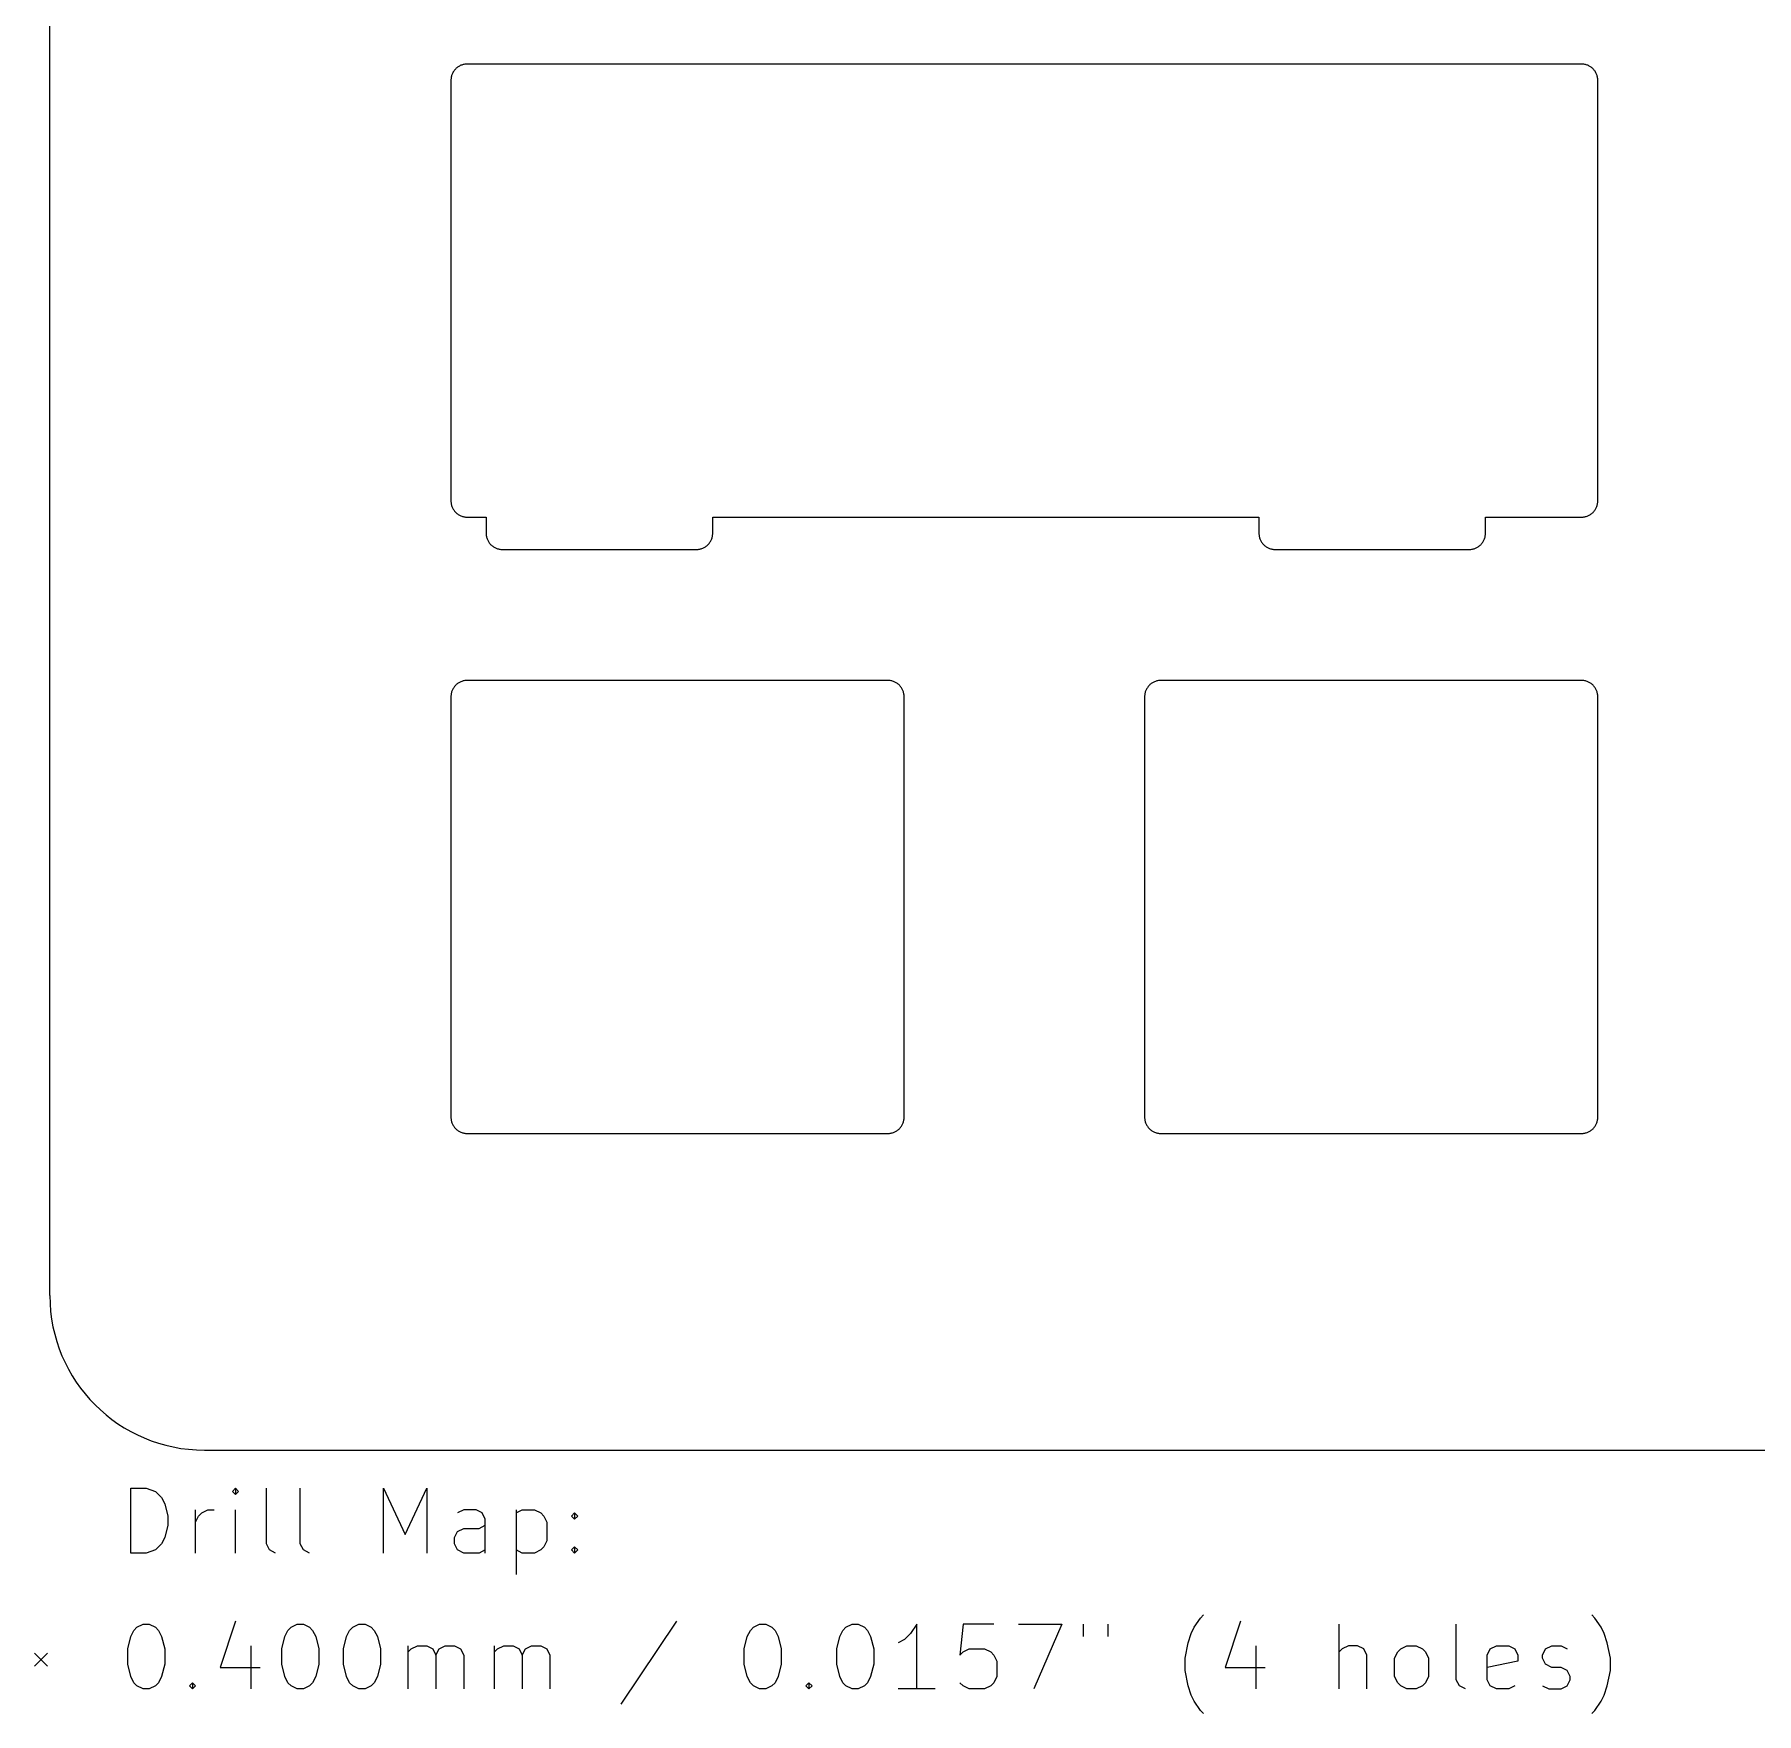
# Model space of a CAD drawing. Extents: x 19 to 282, y -159 to -67.
# Drawn here: x 18.8 to 72, y -158.6 to -106.7 of the extents above; entities that cross this region are included whole.
import ezdxf

# ---------------------------------------------------------------- set-up
doc = ezdxf.new("R2010")
doc.units = 0
doc.layers.add('BLACK', color=7, linetype='CONTINUOUS')

msp = doc.modelspace()

# ---------------------------------------------------------------- linework, layer by layer
at = {"layer": 'BLACK', "linetype": 'CONTINUOUS'}
for p, q in [((19.225, -145.637), (19.225, -71.625)), ((31.6242, -108.001), (31.6212, -108.026)), ((31.6285, -107.977), (31.6242, -108.001)), ((31.6338, -107.953), (31.6285, -107.977)), ((31.6404, -107.93), (31.6338, -107.953)), ((31.648, -107.906), (31.6404, -107.93)), ((31.6568, -107.884), (31.648, -107.906)), ((31.6667, -107.861), (31.6568, -107.884)), ((31.6777, -107.84), (31.6667, -107.861)), ((31.6897, -107.818), (31.6777, -107.84)), ((31.7028, -107.798), (31.6897, -107.818)), ((31.7169, -107.778), (31.7028, -107.798)), ((31.732, -107.758), (31.7169, -107.778)), ((31.7481, -107.739), (31.732, -107.758)), ((31.7652, -107.721), (31.7481, -107.739)), ((31.7832, -107.704), (31.7652, -107.721)), ((31.8019, -107.688), (31.7832, -107.704)), ((31.8213, -107.673), (31.8019, -107.688)), ((31.8414, -107.659), (31.8213, -107.673)), ((31.8621, -107.646), (31.8414, -107.659)), ((31.8833, -107.634), (31.8621, -107.646)), ((31.9051, -107.623), (31.8833, -107.634)), ((31.9274, -107.613), (31.9051, -107.623)), ((31.9502, -107.604), (31.9274, -107.613)), ((31.9733, -107.597), (31.9502, -107.604)), ((31.9969, -107.59), (31.9733, -107.597)), ((32.0208, -107.585), (31.9969, -107.59)), ((32.0449, -107.58), (32.0208, -107.585)), ((32.0693, -107.577), (32.0449, -107.58)), ((32.094, -107.576), (32.0693, -107.577)), ((32.1188, -107.575), (32.094, -107.576)), ((33.2058, -107.575), (32.1188, -107.575)), ((39.2058, -107.575), (33.2058, -107.575)), ((41.6438, -107.575), (39.2058, -107.575)), ((45.1188, -107.575), (41.6438, -107.575)), ((53.55, -107.575), (45.1188, -107.575)), ((54.6438, -107.575), (53.55, -107.575)), ((57.0818, -107.575), (54.6438, -107.575)), ((63.0818, -107.575), (57.0818, -107.575)), ((66.55, -107.575), (63.0818, -107.575)), ((66.5748, -107.576), (66.55, -107.575)), ((66.5994, -107.577), (66.5748, -107.576)), ((66.6238, -107.58), (66.5994, -107.577)), ((66.648, -107.585), (66.6238, -107.58)), ((66.6719, -107.59), (66.648, -107.585)), ((66.6954, -107.597), (66.6719, -107.59)), ((66.7186, -107.604), (66.6954, -107.597)), ((66.7414, -107.613), (66.7186, -107.604)), ((66.7637, -107.623), (66.7414, -107.613)), ((66.7855, -107.634), (66.7637, -107.623)), ((66.8067, -107.646), (66.7855, -107.634)), ((66.8274, -107.659), (66.8067, -107.646)), ((66.8475, -107.673), (66.8274, -107.659)), ((66.8669, -107.688), (66.8475, -107.673)), ((66.8856, -107.704), (66.8669, -107.688)), ((66.9036, -107.721), (66.8856, -107.704)), ((66.9207, -107.739), (66.9036, -107.721)), ((66.9368, -107.758), (66.9207, -107.739)), ((66.9519, -107.778), (66.9368, -107.758)), ((66.966, -107.798), (66.9519, -107.778)), ((66.9791, -107.818), (66.966, -107.798)), ((66.9911, -107.84), (66.9791, -107.818)), ((67.0021, -107.861), (66.9911, -107.84)), ((67.012, -107.884), (67.0021, -107.861)), ((67.0207, -107.906), (67.012, -107.884)), ((67.0284, -107.93), (67.0207, -107.906)), ((67.0349, -107.953), (67.0284, -107.93)), ((67.0403, -107.977), (67.0349, -107.953)), ((67.0445, -108.001), (67.0403, -107.977)), ((67.0476, -108.026), (67.0445, -108.001)), ((31.6194, -108.05), (31.6188, -108.075)), ((31.6188, -108.075), (31.6188, -121.075)), ((31.6212, -108.026), (31.6194, -108.05)), ((67.0494, -108.05), (67.0476, -108.026)), ((67.05, -108.075), (67.0494, -108.05)), ((67.05, -121.075), (67.05, -108.075)), ((31.6188, -121.075), (31.6194, -121.1)), ((31.6194, -121.1), (31.6212, -121.124)), ((31.6212, -121.124), (31.6242, -121.149)), ((31.6242, -121.149), (31.6285, -121.173)), ((31.6285, -121.173), (31.6338, -121.197)), ((31.6338, -121.197), (31.6404, -121.22)), ((31.6404, -121.22), (31.648, -121.244)), ((31.648, -121.244), (31.6568, -121.266)), ((31.6568, -121.266), (31.6667, -121.289)), ((31.6667, -121.289), (31.6777, -121.31)), ((31.6777, -121.31), (31.6897, -121.332)), ((66.9791, -121.332), (66.9911, -121.31)), ((66.9911, -121.31), (67.0021, -121.289)), ((67.0021, -121.289), (67.012, -121.266)), ((67.012, -121.266), (67.0207, -121.244)), ((67.0207, -121.244), (67.0284, -121.22)), ((67.0284, -121.22), (67.0349, -121.197)), ((67.0349, -121.197), (67.0403, -121.173)), ((67.0403, -121.173), (67.0445, -121.149)), ((67.0445, -121.149), (67.0476, -121.124)), ((67.0476, -121.124), (67.0494, -121.1)), ((67.0494, -121.1), (67.05, -121.075)), ((31.6897, -121.332), (31.7028, -121.352)), ((31.7028, -121.352), (31.7169, -121.372)), ((31.7169, -121.372), (31.732, -121.392)), ((31.732, -121.392), (31.7481, -121.411)), ((31.7481, -121.411), (31.7652, -121.429)), ((31.7652, -121.429), (31.7832, -121.446)), ((31.7832, -121.446), (31.8019, -121.462)), ((31.8019, -121.462), (31.8213, -121.477)), ((31.8213, -121.477), (31.8414, -121.491)), ((31.8414, -121.491), (31.8621, -121.504)), ((31.8621, -121.504), (31.8833, -121.516)), ((31.8833, -121.516), (31.9051, -121.527)), ((31.9051, -121.527), (31.9274, -121.537)), ((31.9274, -121.537), (31.9502, -121.546)), ((31.9502, -121.546), (31.9733, -121.553)), ((31.9733, -121.553), (31.9969, -121.56)), ((31.9969, -121.56), (32.0208, -121.565)), ((32.0208, -121.565), (32.0449, -121.57)), ((32.0449, -121.57), (32.0693, -121.573)), ((32.0693, -121.573), (32.094, -121.574)), ((32.094, -121.574), (32.1188, -121.575)), ((32.1188, -121.575), (32.7058, -121.575)), ((32.7058, -121.575), (32.7058, -122.075)), ((39.7058, -122.075), (39.7058, -121.575)), ((39.7058, -121.575), (41.6438, -121.575)), ((41.6438, -121.575), (45.1188, -121.575)), ((45.1188, -121.575), (53.55, -121.575)), ((53.55, -121.575), (54.6438, -121.575)), ((54.6438, -121.575), (56.5818, -121.575)), ((56.5818, -121.575), (56.5818, -122.075)), ((63.5818, -121.575), (66.55, -121.575)), ((63.5818, -122.075), (63.5818, -121.575)), ((66.55, -121.575), (66.5748, -121.574)), ((66.5748, -121.574), (66.5994, -121.573)), ((66.5994, -121.573), (66.6238, -121.57)), ((66.6238, -121.57), (66.648, -121.565)), ((66.648, -121.565), (66.6719, -121.56)), ((66.6719, -121.56), (66.6954, -121.553)), ((66.6954, -121.553), (66.7186, -121.546)), ((66.7186, -121.546), (66.7414, -121.537)), ((66.7414, -121.537), (66.7637, -121.527)), ((66.7637, -121.527), (66.7855, -121.516)), ((66.7855, -121.516), (66.8067, -121.504)), ((66.8067, -121.504), (66.8274, -121.491)), ((66.8274, -121.491), (66.8475, -121.477)), ((66.8475, -121.477), (66.8669, -121.462)), ((66.8669, -121.462), (66.8856, -121.446)), ((66.8856, -121.446), (66.9036, -121.429)), ((66.9036, -121.429), (66.9207, -121.411)), ((66.9207, -121.411), (66.9368, -121.392)), ((66.9368, -121.392), (66.9519, -121.372)), ((66.9519, -121.372), (66.966, -121.352)), ((66.966, -121.352), (66.9791, -121.332)), ((32.7058, -122.075), (32.7064, -122.1)), ((32.7064, -122.1), (32.7082, -122.124)), ((32.7082, -122.124), (32.7112, -122.149)), ((32.7112, -122.149), (32.7155, -122.173)), ((32.7155, -122.173), (32.7208, -122.197)), ((32.7208, -122.197), (32.7274, -122.22)), ((32.7274, -122.22), (32.735, -122.244)), ((32.735, -122.244), (32.7438, -122.266)), ((32.7438, -122.266), (32.7537, -122.289)), ((32.7537, -122.289), (32.7647, -122.31)), ((32.7647, -122.31), (32.7767, -122.332)), ((32.7767, -122.332), (32.7898, -122.352)), ((32.7898, -122.352), (32.8039, -122.372)), ((32.8039, -122.372), (32.819, -122.392)), ((39.5925, -122.392), (39.6077, -122.372)), ((39.6077, -122.372), (39.6218, -122.352)), ((39.6218, -122.352), (39.6348, -122.332)), ((39.6348, -122.332), (39.6469, -122.31)), ((39.6469, -122.31), (39.6578, -122.289)), ((39.6578, -122.289), (39.6677, -122.266)), ((39.6677, -122.266), (39.6765, -122.244)), ((39.6765, -122.244), (39.6842, -122.22)), ((39.6842, -122.22), (39.6907, -122.197)), ((39.6907, -122.197), (39.6961, -122.173)), ((39.6961, -122.173), (39.7003, -122.149)), ((39.7003, -122.149), (39.7033, -122.124)), ((39.7033, -122.124), (39.7052, -122.1)), ((39.7052, -122.1), (39.7058, -122.075)), ((56.5818, -122.075), (56.5824, -122.1)), ((56.5824, -122.1), (56.5842, -122.124)), ((56.5842, -122.124), (56.5872, -122.149)), ((56.5872, -122.149), (56.5915, -122.173)), ((56.5915, -122.173), (56.5968, -122.197)), ((56.5968, -122.197), (56.6034, -122.22)), ((56.6034, -122.22), (56.611, -122.244)), ((56.611, -122.244), (56.6198, -122.266)), ((56.6198, -122.266), (56.6297, -122.289)), ((56.6297, -122.289), (56.6407, -122.31)), ((56.6407, -122.31), (56.6527, -122.332)), ((56.6527, -122.332), (56.6658, -122.352)), ((56.6658, -122.352), (56.6799, -122.372)), ((56.6799, -122.372), (56.695, -122.392)), ((63.4685, -122.392), (63.4837, -122.372)), ((63.4837, -122.372), (63.4978, -122.352)), ((63.4978, -122.352), (63.5108, -122.332)), ((63.5108, -122.332), (63.5229, -122.31)), ((63.5229, -122.31), (63.5338, -122.289)), ((63.5338, -122.289), (63.5437, -122.266)), ((63.5437, -122.266), (63.5525, -122.244)), ((63.5525, -122.244), (63.5602, -122.22)), ((63.5602, -122.22), (63.5667, -122.197)), ((63.5667, -122.197), (63.5721, -122.173)), ((63.5721, -122.173), (63.5763, -122.149)), ((63.5763, -122.149), (63.5793, -122.124)), ((63.5793, -122.124), (63.5812, -122.1)), ((63.5812, -122.1), (63.5818, -122.075)), ((32.819, -122.392), (32.8351, -122.411)), ((32.8351, -122.411), (32.8522, -122.429)), ((32.8522, -122.429), (32.8702, -122.446)), ((32.8702, -122.446), (32.8889, -122.462)), ((32.8889, -122.462), (32.9083, -122.477)), ((32.9083, -122.477), (32.9284, -122.491)), ((32.9284, -122.491), (32.9491, -122.504)), ((32.9491, -122.504), (32.9703, -122.516)), ((32.9703, -122.516), (32.9921, -122.527)), ((32.9921, -122.527), (33.0144, -122.537)), ((33.0144, -122.537), (33.0372, -122.546)), ((33.0372, -122.546), (33.0603, -122.553)), ((33.0603, -122.553), (33.0839, -122.56)), ((33.0839, -122.56), (33.1078, -122.565)), ((33.1078, -122.565), (33.1319, -122.57)), ((33.1319, -122.57), (33.1563, -122.573)), ((33.1563, -122.573), (33.181, -122.574)), ((33.181, -122.574), (33.2058, -122.575)), ((33.2058, -122.575), (39.2058, -122.575)), ((39.2058, -122.575), (39.2306, -122.574)), ((39.2306, -122.574), (39.2552, -122.573)), ((39.2552, -122.573), (39.2796, -122.57)), ((39.2796, -122.57), (39.3038, -122.565)), ((39.3038, -122.565), (39.3276, -122.56)), ((39.3276, -122.56), (39.3512, -122.553)), ((39.3512, -122.553), (39.3744, -122.546)), ((39.3744, -122.546), (39.3971, -122.537)), ((39.3971, -122.537), (39.4194, -122.527)), ((39.4194, -122.527), (39.4412, -122.516)), ((39.4412, -122.516), (39.4625, -122.504)), ((39.4625, -122.504), (39.4832, -122.491)), ((39.4832, -122.491), (39.5032, -122.477)), ((39.5032, -122.477), (39.5226, -122.462)), ((39.5226, -122.462), (39.5414, -122.446)), ((39.5414, -122.446), (39.5593, -122.429)), ((39.5593, -122.429), (39.5764, -122.411)), ((39.5764, -122.411), (39.5925, -122.392)), ((56.695, -122.392), (56.7111, -122.411)), ((56.7111, -122.411), (56.7282, -122.429)), ((56.7282, -122.429), (56.7462, -122.446)), ((56.7462, -122.446), (56.7649, -122.462)), ((56.7649, -122.462), (56.7843, -122.477)), ((56.7843, -122.477), (56.8044, -122.491)), ((56.8044, -122.491), (56.8251, -122.504)), ((56.8251, -122.504), (56.8463, -122.516)), ((56.8463, -122.516), (56.8681, -122.527)), ((56.8681, -122.527), (56.8904, -122.537)), ((56.8904, -122.537), (56.9132, -122.546)), ((56.9132, -122.546), (56.9363, -122.553)), ((56.9363, -122.553), (56.9599, -122.56)), ((56.9599, -122.56), (56.9838, -122.565)), ((56.9838, -122.565), (57.0079, -122.57)), ((57.0079, -122.57), (57.0323, -122.573)), ((57.0323, -122.573), (57.057, -122.574)), ((57.057, -122.574), (57.0818, -122.575)), ((57.0818, -122.575), (63.0818, -122.575)), ((63.0818, -122.575), (63.1066, -122.574)), ((63.1066, -122.574), (63.1312, -122.573)), ((63.1312, -122.573), (63.1556, -122.57)), ((63.1556, -122.57), (63.1798, -122.565)), ((63.1798, -122.565), (63.2036, -122.56)), ((63.2036, -122.56), (63.2272, -122.553)), ((63.2272, -122.553), (63.2504, -122.546)), ((63.2504, -122.546), (63.2731, -122.537)), ((63.2731, -122.537), (63.2954, -122.527)), ((63.2954, -122.527), (63.3172, -122.516)), ((63.3172, -122.516), (63.3385, -122.504)), ((63.3385, -122.504), (63.3592, -122.491)), ((63.3592, -122.491), (63.3792, -122.477)), ((63.3792, -122.477), (63.3986, -122.462)), ((63.3986, -122.462), (63.4174, -122.446)), ((63.4174, -122.446), (63.4353, -122.429)), ((63.4353, -122.429), (63.4524, -122.411)), ((63.4524, -122.411), (63.4685, -122.392)), ((32.0449, -126.63), (32.0208, -126.635)), ((32.0693, -126.627), (32.0449, -126.63)), ((32.094, -126.626), (32.0693, -126.627)), ((32.1188, -126.625), (32.094, -126.626)), ((45.1188, -126.625), (32.1188, -126.625)), ((45.1436, -126.626), (45.1188, -126.625)), ((45.1682, -126.627), (45.1436, -126.626)), ((45.1926, -126.63), (45.1682, -126.627)), ((45.2168, -126.635), (45.1926, -126.63)), ((53.4762, -126.63), (53.452, -126.635)), ((53.5006, -126.627), (53.4762, -126.63)), ((53.5252, -126.626), (53.5006, -126.627)), ((53.55, -126.625), (53.5252, -126.626)), ((66.55, -126.625), (53.55, -126.625)), ((66.5748, -126.626), (66.55, -126.625)), ((66.5994, -126.627), (66.5748, -126.626)), ((66.6238, -126.63), (66.5994, -126.627)), ((66.648, -126.635), (66.6238, -126.63)), ((31.6194, -127.1), (31.6188, -127.125)), ((31.6188, -127.125), (31.6188, -140.125)), ((31.6212, -127.076), (31.6194, -127.1)), ((31.6242, -127.051), (31.6212, -127.076)), ((31.6285, -127.027), (31.6242, -127.051)), ((31.6338, -127.003), (31.6285, -127.027)), ((31.6404, -126.98), (31.6338, -127.003)), ((31.648, -126.956), (31.6404, -126.98)), ((31.6568, -126.934), (31.648, -126.956)), ((31.6667, -126.911), (31.6568, -126.934)), ((31.6777, -126.89), (31.6667, -126.911)), ((31.6897, -126.868), (31.6777, -126.89)), ((31.7028, -126.848), (31.6897, -126.868)), ((31.7169, -126.828), (31.7028, -126.848)), ((31.732, -126.808), (31.7169, -126.828)), ((31.7481, -126.789), (31.732, -126.808)), ((31.7652, -126.771), (31.7481, -126.789)), ((31.7832, -126.754), (31.7652, -126.771)), ((31.8019, -126.738), (31.7832, -126.754)), ((31.8213, -126.723), (31.8019, -126.738)), ((31.8414, -126.709), (31.8213, -126.723)), ((31.8621, -126.696), (31.8414, -126.709)), ((31.8833, -126.684), (31.8621, -126.696)), ((31.9051, -126.673), (31.8833, -126.684)), ((31.9274, -126.663), (31.9051, -126.673)), ((31.9502, -126.654), (31.9274, -126.663)), ((31.9733, -126.647), (31.9502, -126.654)), ((31.9969, -126.64), (31.9733, -126.647)), ((32.0208, -126.635), (31.9969, -126.64)), ((45.2406, -126.64), (45.2168, -126.635)), ((45.2642, -126.647), (45.2406, -126.64)), ((45.2874, -126.654), (45.2642, -126.647)), ((45.3101, -126.663), (45.2874, -126.654)), ((45.3324, -126.673), (45.3101, -126.663)), ((45.3542, -126.684), (45.3324, -126.673)), ((45.3755, -126.696), (45.3542, -126.684)), ((45.3962, -126.709), (45.3755, -126.696)), ((45.4162, -126.723), (45.3962, -126.709)), ((45.4356, -126.738), (45.4162, -126.723)), ((45.4544, -126.754), (45.4356, -126.738)), ((45.4723, -126.771), (45.4544, -126.754)), ((45.4894, -126.789), (45.4723, -126.771)), ((45.5055, -126.808), (45.4894, -126.789)), ((45.5207, -126.828), (45.5055, -126.808)), ((45.5348, -126.848), (45.5207, -126.828)), ((45.5478, -126.868), (45.5348, -126.848)), ((45.5599, -126.89), (45.5478, -126.868)), ((45.5708, -126.911), (45.5599, -126.89)), ((45.5807, -126.934), (45.5708, -126.911)), ((45.5895, -126.956), (45.5807, -126.934)), ((45.5972, -126.98), (45.5895, -126.956)), ((45.6037, -127.003), (45.5972, -126.98)), ((45.6091, -127.027), (45.6037, -127.003)), ((45.6133, -127.051), (45.6091, -127.027)), ((45.6163, -127.076), (45.6133, -127.051)), ((45.6182, -127.1), (45.6163, -127.076)), ((45.6188, -127.125), (45.6182, -127.1)), ((45.6188, -140.125), (45.6188, -127.125)), ((53.0506, -127.1), (53.05, -127.125)), ((53.05, -127.125), (53.05, -140.125)), ((53.0525, -127.076), (53.0506, -127.1)), ((53.0555, -127.051), (53.0525, -127.076)), ((53.0597, -127.027), (53.0555, -127.051)), ((53.0651, -127.003), (53.0597, -127.027)), ((53.0716, -126.98), (53.0651, -127.003)), ((53.0793, -126.956), (53.0716, -126.98)), ((53.0881, -126.934), (53.0793, -126.956)), ((53.098, -126.911), (53.0881, -126.934)), ((53.1089, -126.89), (53.098, -126.911)), ((53.1209, -126.868), (53.1089, -126.89)), ((53.134, -126.848), (53.1209, -126.868)), ((53.1481, -126.828), (53.134, -126.848)), ((53.1632, -126.808), (53.1481, -126.828)), ((53.1794, -126.789), (53.1632, -126.808)), ((53.1965, -126.771), (53.1794, -126.789)), ((53.2144, -126.754), (53.1965, -126.771)), ((53.2331, -126.738), (53.2144, -126.754)), ((53.2525, -126.723), (53.2331, -126.738)), ((53.2726, -126.709), (53.2525, -126.723)), ((53.2933, -126.696), (53.2726, -126.709)), ((53.3146, -126.684), (53.2933, -126.696)), ((53.3364, -126.673), (53.3146, -126.684)), ((53.3587, -126.663), (53.3364, -126.673)), ((53.3814, -126.654), (53.3587, -126.663)), ((53.4046, -126.647), (53.3814, -126.654)), ((53.4281, -126.64), (53.4046, -126.647)), ((53.452, -126.635), (53.4281, -126.64)), ((66.6719, -126.64), (66.648, -126.635)), ((66.6954, -126.647), (66.6719, -126.64)), ((66.7186, -126.654), (66.6954, -126.647)), ((66.7414, -126.663), (66.7186, -126.654)), ((66.7637, -126.673), (66.7414, -126.663)), ((66.7855, -126.684), (66.7637, -126.673)), ((66.8067, -126.696), (66.7855, -126.684)), ((66.8274, -126.709), (66.8067, -126.696)), ((66.8475, -126.723), (66.8274, -126.709)), ((66.8669, -126.738), (66.8475, -126.723)), ((66.8856, -126.754), (66.8669, -126.738)), ((66.9036, -126.771), (66.8856, -126.754)), ((66.9207, -126.789), (66.9036, -126.771)), ((66.9368, -126.808), (66.9207, -126.789)), ((66.9519, -126.828), (66.9368, -126.808)), ((66.966, -126.848), (66.9519, -126.828)), ((66.9791, -126.868), (66.966, -126.848)), ((66.9911, -126.89), (66.9791, -126.868)), ((67.0021, -126.911), (66.9911, -126.89)), ((67.012, -126.934), (67.0021, -126.911)), ((67.0207, -126.956), (67.012, -126.934)), ((67.0284, -126.98), (67.0207, -126.956)), ((67.0349, -127.003), (67.0284, -126.98)), ((67.0403, -127.027), (67.0349, -127.003)), ((67.0445, -127.051), (67.0403, -127.027)), ((67.0476, -127.076), (67.0445, -127.051)), ((67.0494, -127.1), (67.0476, -127.076)), ((67.05, -127.125), (67.0494, -127.1)), ((67.05, -140.125), (67.05, -127.125)), ((31.6188, -140.125), (31.6194, -140.15)), ((31.6194, -140.15), (31.6212, -140.174)), ((31.6212, -140.174), (31.6242, -140.199)), ((31.6242, -140.199), (31.6285, -140.223)), ((31.6285, -140.223), (31.6338, -140.247)), ((31.6338, -140.247), (31.6404, -140.27)), ((31.6404, -140.27), (31.648, -140.294)), ((31.648, -140.294), (31.6568, -140.316)), ((31.6568, -140.316), (31.6667, -140.339)), ((31.6667, -140.339), (31.6777, -140.36)), ((31.6777, -140.36), (31.6897, -140.382)), ((31.6897, -140.382), (31.7028, -140.402)), ((31.7028, -140.402), (31.7169, -140.422)), ((31.7169, -140.422), (31.732, -140.442)), ((31.732, -140.442), (31.7481, -140.461)), ((31.7481, -140.461), (31.7652, -140.479)), ((45.4723, -140.479), (45.4894, -140.461)), ((45.4894, -140.461), (45.5055, -140.442)), ((45.5055, -140.442), (45.5207, -140.422)), ((45.5207, -140.422), (45.5348, -140.402)), ((45.5348, -140.402), (45.5478, -140.382)), ((45.5478, -140.382), (45.5599, -140.36)), ((45.5599, -140.36), (45.5708, -140.339)), ((45.5708, -140.339), (45.5807, -140.316)), ((45.5807, -140.316), (45.5895, -140.294)), ((45.5895, -140.294), (45.5972, -140.27)), ((45.5972, -140.27), (45.6037, -140.247)), ((45.6037, -140.247), (45.6091, -140.223)), ((45.6091, -140.223), (45.6133, -140.199)), ((45.6133, -140.199), (45.6163, -140.174)), ((45.6163, -140.174), (45.6182, -140.15)), ((45.6182, -140.15), (45.6188, -140.125)), ((53.05, -140.125), (53.0506, -140.15)), ((53.0506, -140.15), (53.0525, -140.174)), ((53.0525, -140.174), (53.0555, -140.199)), ((53.0555, -140.199), (53.0597, -140.223)), ((53.0597, -140.223), (53.0651, -140.247)), ((53.0651, -140.247), (53.0716, -140.27)), ((53.0716, -140.27), (53.0793, -140.294)), ((53.0793, -140.294), (53.0881, -140.316)), ((53.0881, -140.316), (53.098, -140.339)), ((53.098, -140.339), (53.1089, -140.36)), ((53.1089, -140.36), (53.1209, -140.382)), ((53.1209, -140.382), (53.134, -140.402)), ((53.134, -140.402), (53.1481, -140.422)), ((53.1481, -140.422), (53.1632, -140.442)), ((53.1632, -140.442), (53.1794, -140.461)), ((53.1794, -140.461), (53.1965, -140.479)), ((66.9036, -140.479), (66.9207, -140.461)), ((66.9207, -140.461), (66.9368, -140.442)), ((66.9368, -140.442), (66.9519, -140.422)), ((66.9519, -140.422), (66.966, -140.402)), ((66.966, -140.402), (66.9791, -140.382)), ((66.9791, -140.382), (66.9911, -140.36)), ((66.9911, -140.36), (67.0021, -140.339)), ((67.0021, -140.339), (67.012, -140.316)), ((67.012, -140.316), (67.0207, -140.294)), ((67.0207, -140.294), (67.0284, -140.27)), ((67.0284, -140.27), (67.0349, -140.247)), ((67.0349, -140.247), (67.0403, -140.223)), ((67.0403, -140.223), (67.0445, -140.199)), ((67.0445, -140.199), (67.0476, -140.174)), ((67.0476, -140.174), (67.0494, -140.15)), ((67.0494, -140.15), (67.05, -140.125)), ((31.7652, -140.479), (31.7832, -140.496)), ((31.7832, -140.496), (31.8019, -140.512)), ((31.8019, -140.512), (31.8213, -140.527)), ((31.8213, -140.527), (31.8414, -140.541)), ((31.8414, -140.541), (31.8621, -140.554)), ((31.8621, -140.554), (31.8833, -140.566)), ((31.8833, -140.566), (31.9051, -140.577)), ((31.9051, -140.577), (31.9274, -140.587)), ((31.9274, -140.587), (31.9502, -140.596)), ((31.9502, -140.596), (31.9733, -140.603)), ((31.9733, -140.603), (31.9969, -140.61)), ((31.9969, -140.61), (32.0208, -140.615)), ((32.0208, -140.615), (32.0449, -140.62)), ((32.0449, -140.62), (32.0693, -140.623)), ((32.0693, -140.623), (32.094, -140.624)), ((32.094, -140.624), (32.1188, -140.625)), ((32.1188, -140.625), (45.1188, -140.625)), ((45.1188, -140.625), (45.1436, -140.624)), ((45.1436, -140.624), (45.1682, -140.623)), ((45.1682, -140.623), (45.1926, -140.62)), ((45.1926, -140.62), (45.2168, -140.615)), ((45.2168, -140.615), (45.2406, -140.61)), ((45.2406, -140.61), (45.2642, -140.603)), ((45.2642, -140.603), (45.2874, -140.596)), ((45.2874, -140.596), (45.3101, -140.587)), ((45.3101, -140.587), (45.3324, -140.577)), ((45.3324, -140.577), (45.3542, -140.566)), ((45.3542, -140.566), (45.3755, -140.554)), ((45.3755, -140.554), (45.3962, -140.541)), ((45.3962, -140.541), (45.4162, -140.527)), ((45.4162, -140.527), (45.4356, -140.512)), ((45.4356, -140.512), (45.4544, -140.496)), ((45.4544, -140.496), (45.4723, -140.479)), ((53.1965, -140.479), (53.2144, -140.496)), ((53.2144, -140.496), (53.2331, -140.512)), ((53.2331, -140.512), (53.2525, -140.527)), ((53.2525, -140.527), (53.2726, -140.541)), ((53.2726, -140.541), (53.2933, -140.554)), ((53.2933, -140.554), (53.3146, -140.566)), ((53.3146, -140.566), (53.3364, -140.577)), ((53.3364, -140.577), (53.3587, -140.587)), ((53.3587, -140.587), (53.3814, -140.596)), ((53.3814, -140.596), (53.4046, -140.603)), ((53.4046, -140.603), (53.4281, -140.61)), ((53.4281, -140.61), (53.452, -140.615)), ((53.452, -140.615), (53.4762, -140.62)), ((53.4762, -140.62), (53.5006, -140.623)), ((53.5006, -140.623), (53.5252, -140.624)), ((53.5252, -140.624), (53.55, -140.625)), ((53.55, -140.625), (66.55, -140.625)), ((66.55, -140.625), (66.5748, -140.624)), ((66.5748, -140.624), (66.5994, -140.623)), ((66.5994, -140.623), (66.6238, -140.62)), ((66.6238, -140.62), (66.648, -140.615)), ((66.648, -140.615), (66.6719, -140.61)), ((66.6719, -140.61), (66.6954, -140.603)), ((66.6954, -140.603), (66.7186, -140.596)), ((66.7186, -140.596), (66.7414, -140.587)), ((66.7414, -140.587), (66.7637, -140.577)), ((66.7637, -140.577), (66.7855, -140.566)), ((66.7855, -140.566), (66.8067, -140.554)), ((66.8067, -140.554), (66.8274, -140.541)), ((66.8274, -140.541), (66.8475, -140.527)), ((66.8475, -140.527), (66.8669, -140.512)), ((66.8669, -140.512), (66.8856, -140.496)), ((66.8856, -140.496), (66.9036, -140.479)), ((24, -150.412), (277.075, -150.412)), ((21.7262, -153.592), (21.7262, -151.592)), ((21.7262, -151.592), (22.2024, -151.592)), ((22.2024, -151.592), (22.4881, -151.688)), ((24.9643, -151.592), (24.8691, -151.688)), ((25.0595, -151.688), (24.9643, -151.592)), ((24.9643, -151.592), (24.9643, -151.783)), ((25.9167, -153.307), (25.9167, -151.592)), ((26.9643, -153.307), (26.9643, -151.592)), ((29.5357, -153.592), (29.5357, -151.592)), ((29.5357, -151.592), (30.2024, -153.021)), ((30.2024, -153.021), (30.8691, -151.592)), ((30.8691, -151.592), (30.8691, -153.592)), ((22.4881, -151.688), (22.6786, -151.878)), ((22.6786, -151.878), (22.7738, -152.068)), ((22.7738, -152.068), (22.8691, -152.449)), ((24.8691, -151.688), (24.9643, -151.783)), ((24.9643, -151.783), (25.0595, -151.688)), ((22.8691, -152.449), (22.8691, -152.735)), ((23.7262, -153.592), (23.7262, -152.259)), ((23.7262, -152.64), (23.8214, -152.449)), ((23.8214, -152.449), (23.9167, -152.354)), ((23.9167, -152.354), (24.1071, -152.259)), ((24.1071, -152.259), (24.2976, -152.259)), ((24.9643, -153.592), (24.9643, -152.259)), ((32.0119, -152.259), (31.8214, -152.354)), ((32.3929, -152.259), (32.0119, -152.259)), ((32.5833, -152.354), (32.3929, -152.259)), ((32.6786, -152.545), (32.5833, -152.354)), ((32.6786, -153.592), (32.6786, -152.545)), ((33.631, -152.259), (33.631, -154.259)), ((33.631, -152.354), (33.8214, -152.259)), ((33.8214, -152.259), (34.2024, -152.259)), ((34.2024, -152.259), (34.3929, -152.354)), ((34.3929, -152.354), (34.4881, -152.449)), ((34.4881, -152.449), (34.5833, -152.64)), ((34.5833, -152.64), (34.5833, -153.211)), ((35.3452, -152.449), (35.4405, -152.354)), ((35.4405, -152.545), (35.3452, -152.449)), ((35.4405, -152.354), (35.5357, -152.449)), ((35.4405, -152.354), (35.4405, -152.545)), ((35.5357, -152.449), (35.4405, -152.545)), ((22.7738, -153.116), (22.6786, -153.307)), ((22.8691, -152.735), (22.7738, -153.116)), ((31.7262, -153.116), (31.8214, -152.926)), ((31.7262, -153.307), (31.7262, -153.116)), ((31.8214, -152.926), (32.0119, -152.83)), ((32.0119, -152.83), (32.4881, -152.83)), ((32.4881, -152.83), (32.6786, -152.735)), ((34.5833, -153.211), (34.4881, -153.402)), ((22.2024, -153.592), (21.7262, -153.592)), ((22.4881, -153.497), (22.2024, -153.592)), ((22.6786, -153.307), (22.4881, -153.497)), ((26.0119, -153.497), (25.9167, -153.307)), ((26.2024, -153.592), (26.0119, -153.497)), ((27.0595, -153.497), (26.9643, -153.307)), ((27.25, -153.592), (27.0595, -153.497)), ((31.8214, -153.497), (31.7262, -153.307)), ((32.0119, -153.592), (31.8214, -153.497)), ((32.4881, -153.592), (32.0119, -153.592)), ((32.6786, -153.497), (32.4881, -153.592)), ((33.8214, -153.592), (33.631, -153.497)), ((34.2024, -153.592), (33.8214, -153.592)), ((34.3929, -153.497), (34.2024, -153.592)), ((34.4881, -153.402), (34.3929, -153.497)), ((35.3452, -153.497), (35.4405, -153.402)), ((35.4405, -153.592), (35.3452, -153.497)), ((35.4405, -153.402), (35.5357, -153.497)), ((35.4405, -153.402), (35.4405, -153.592)), ((35.5357, -153.497), (35.4405, -153.592)), ((21.8214, -155.983), (21.9167, -155.887)), ((21.9167, -155.887), (22.1071, -155.792)), ((22.1071, -155.792), (22.2976, -155.792)), ((22.2976, -155.792), (22.4881, -155.887)), ((22.4881, -155.887), (22.5833, -155.983)), ((24.9643, -155.697), (24.4881, -157.126)), ((26.5833, -155.983), (26.6786, -155.887)), ((26.6786, -155.887), (26.8691, -155.792)), ((26.8691, -155.792), (27.0595, -155.792)), ((27.0595, -155.792), (27.25, -155.887)), ((27.25, -155.887), (27.3452, -155.983)), ((28.4881, -155.983), (28.5833, -155.887)), ((28.5833, -155.887), (28.7738, -155.792)), ((28.7738, -155.792), (28.9643, -155.792)), ((28.9643, -155.792), (29.1548, -155.887)), ((29.1548, -155.887), (29.25, -155.983)), ((38.5833, -155.697), (36.8691, -158.268)), ((40.8691, -155.983), (40.9643, -155.887)), ((40.9643, -155.887), (41.1548, -155.792)), ((41.1548, -155.792), (41.3452, -155.792)), ((41.3452, -155.792), (41.5357, -155.887)), ((41.5357, -155.887), (41.631, -155.983)), ((43.7262, -155.983), (43.8214, -155.887)), ((43.8214, -155.887), (44.0119, -155.792)), ((44.0119, -155.792), (44.2024, -155.792)), ((44.2024, -155.792), (44.3929, -155.887)), ((44.3929, -155.887), (44.4881, -155.983)), ((46.0119, -155.792), (45.8214, -156.078)), ((46.0119, -157.792), (46.0119, -155.792)), ((47.4405, -155.792), (47.3452, -156.745)), ((48.3929, -155.792), (47.4405, -155.792)), ((49.1548, -155.792), (50.4881, -155.792)), ((50.4881, -155.792), (49.631, -157.792)), ((51.1548, -155.792), (51.1548, -156.173)), ((51.9167, -155.792), (51.9167, -156.173)), ((54.4881, -156.078), (54.5833, -155.887)), ((54.5833, -155.887), (54.7738, -155.602)), ((54.7738, -155.602), (54.8691, -155.507)), ((56.0119, -155.697), (55.5357, -157.126)), ((59.0595, -157.792), (59.0595, -155.792)), ((62.6786, -157.507), (62.6786, -155.792)), ((66.9643, -155.602), (66.8691, -155.507)), ((67.1548, -155.887), (66.9643, -155.602)), ((67.25, -156.078), (67.1548, -155.887)), ((21.631, -156.554), (21.7262, -156.173)), ((21.7262, -156.173), (21.8214, -155.983)), ((22.5833, -155.983), (22.6786, -156.173)), ((22.6786, -156.173), (22.7738, -156.554)), ((26.3929, -156.554), (26.4881, -156.173)), ((26.4881, -156.173), (26.5833, -155.983)), ((27.3452, -155.983), (27.4405, -156.173)), ((27.4405, -156.173), (27.5357, -156.554)), ((28.2976, -156.554), (28.3929, -156.173)), ((28.3929, -156.173), (28.4881, -155.983)), ((29.25, -155.983), (29.3452, -156.173)), ((29.3452, -156.173), (29.4405, -156.554)), ((40.6786, -156.554), (40.7738, -156.173)), ((40.7738, -156.173), (40.8691, -155.983)), ((41.631, -155.983), (41.7262, -156.173)), ((41.7262, -156.173), (41.8214, -156.554)), ((43.5357, -156.554), (43.631, -156.173)), ((43.631, -156.173), (43.7262, -155.983)), ((44.4881, -155.983), (44.5833, -156.173)), ((44.5833, -156.173), (44.6786, -156.554)), ((45.631, -156.268), (45.4405, -156.364)), ((45.8214, -156.078), (45.631, -156.268)), ((54.2976, -156.84), (54.3929, -156.364)), ((54.3929, -156.364), (54.4881, -156.078)), ((67.3452, -156.364), (67.25, -156.078)), ((67.4405, -156.84), (67.3452, -156.364)), ((18.75, -156.688), (19.15, -157.088)), ((19.15, -156.688), (18.75, -157.088)), ((21.631, -157.03), (21.631, -156.554)), ((22.7738, -156.554), (22.7738, -157.03)), ((25.4405, -156.459), (25.4405, -157.792)), ((26.3929, -157.03), (26.3929, -156.554)), ((27.5357, -156.554), (27.5357, -157.03)), ((28.2976, -157.03), (28.2976, -156.554)), ((29.4405, -156.554), (29.4405, -157.03)), ((30.2976, -157.792), (30.2976, -156.459)), ((30.2976, -156.649), (30.3929, -156.554)), ((30.3929, -156.554), (30.5833, -156.459)), ((30.5833, -156.459), (30.8691, -156.459)), ((30.8691, -156.459), (31.0595, -156.554)), ((31.0595, -156.554), (31.1548, -156.745)), ((31.1548, -156.745), (31.25, -156.554)), ((31.1548, -156.745), (31.1548, -157.792)), ((31.25, -156.554), (31.4405, -156.459)), ((31.4405, -156.459), (31.7262, -156.459)), ((31.7262, -156.459), (31.9167, -156.554)), ((31.9167, -156.554), (32.0119, -156.745)), ((32.0119, -156.745), (32.0119, -157.792)), ((32.9643, -157.792), (32.9643, -156.459)), ((32.9643, -156.649), (33.0595, -156.554)), ((33.0595, -156.554), (33.25, -156.459)), ((33.25, -156.459), (33.5357, -156.459)), ((33.5357, -156.459), (33.7262, -156.554)), ((33.7262, -156.554), (33.8214, -156.745)), ((33.8214, -156.745), (33.9167, -156.554)), ((33.8214, -156.745), (33.8214, -157.792)), ((33.9167, -156.554), (34.1071, -156.459)), ((34.1071, -156.459), (34.3929, -156.459)), ((34.3929, -156.459), (34.5833, -156.554)), ((34.5833, -156.554), (34.6786, -156.745)), ((34.6786, -156.745), (34.6786, -157.792)), ((40.6786, -157.03), (40.6786, -156.554)), ((41.8214, -156.554), (41.8214, -157.03)), ((43.5357, -157.03), (43.5357, -156.554)), ((44.6786, -156.554), (44.6786, -157.03)), ((47.3452, -156.745), (47.4405, -156.649)), ((47.4405, -156.649), (47.631, -156.554)), ((47.631, -156.554), (48.1071, -156.554)), ((48.1071, -156.554), (48.2976, -156.649)), ((48.2976, -156.649), (48.3929, -156.745)), ((48.3929, -156.745), (48.4881, -156.935)), ((48.4881, -156.935), (48.4881, -157.411)), ((54.2976, -157.221), (54.2976, -156.84)), ((56.4881, -156.459), (56.4881, -157.792)), ((59.1548, -156.554), (59.0595, -156.649)), ((59.3452, -156.459), (59.1548, -156.554)), ((59.631, -156.459), (59.3452, -156.459)), ((59.8214, -156.554), (59.631, -156.459)), ((59.9167, -156.745), (59.8214, -156.554)), ((59.9167, -157.792), (59.9167, -156.745)), ((60.7738, -156.84), (60.8691, -156.649)), ((60.7738, -157.411), (60.7738, -156.84)), ((60.8691, -156.649), (60.9643, -156.554)), ((60.9643, -156.554), (61.1548, -156.459)), ((61.1548, -156.459), (61.4405, -156.459)), ((61.4405, -156.459), (61.631, -156.554)), ((61.631, -156.554), (61.7262, -156.649)), ((61.7262, -156.649), (61.8214, -156.84)), ((61.8214, -156.84), (61.8214, -157.411)), ((63.631, -156.745), (63.7262, -156.554)), ((63.631, -157.507), (63.631, -156.745)), ((64.5833, -156.935), (63.631, -157.126)), ((63.7262, -156.554), (63.9167, -156.459)), ((63.9167, -156.459), (64.2976, -156.459)), ((64.2976, -156.459), (64.4881, -156.554)), ((64.4881, -156.554), (64.5833, -156.745)), ((64.5833, -156.745), (64.5833, -156.935)), ((65.3452, -156.745), (65.4405, -156.554)), ((65.3452, -156.84), (65.3452, -156.745)), ((65.4405, -157.03), (65.3452, -156.84)), ((65.4405, -156.554), (65.631, -156.459)), ((65.631, -156.459), (65.9167, -156.459)), ((65.9167, -156.459), (66.1071, -156.554)), ((67.4405, -157.221), (67.4405, -156.84)), ((21.7262, -157.411), (21.631, -157.03)), ((21.8214, -157.602), (21.7262, -157.411)), ((22.6786, -157.411), (22.5833, -157.602)), ((22.7738, -157.03), (22.6786, -157.411)), ((24.4881, -157.126), (25.7262, -157.126)), ((26.4881, -157.411), (26.3929, -157.03)), ((26.5833, -157.602), (26.4881, -157.411)), ((27.4405, -157.411), (27.3452, -157.602)), ((27.5357, -157.03), (27.4405, -157.411)), ((28.3929, -157.411), (28.2976, -157.03)), ((28.4881, -157.602), (28.3929, -157.411)), ((29.3452, -157.411), (29.25, -157.602)), ((29.4405, -157.03), (29.3452, -157.411)), ((40.7738, -157.411), (40.6786, -157.03)), ((40.8691, -157.602), (40.7738, -157.411)), ((41.7262, -157.411), (41.631, -157.602)), ((41.8214, -157.03), (41.7262, -157.411)), ((43.631, -157.411), (43.5357, -157.03)), ((43.7262, -157.602), (43.631, -157.411)), ((44.5833, -157.411), (44.4881, -157.602)), ((44.6786, -157.03), (44.5833, -157.411)), ((48.4881, -157.411), (48.3929, -157.602)), ((54.3929, -157.697), (54.2976, -157.221)), ((55.5357, -157.126), (56.7738, -157.126)), ((60.8691, -157.602), (60.7738, -157.411)), ((61.8214, -157.411), (61.7262, -157.602)), ((65.631, -157.126), (65.4405, -157.03)), ((65.9167, -157.126), (65.631, -157.126)), ((66.1071, -157.221), (65.9167, -157.126)), ((66.2024, -157.411), (66.1071, -157.221)), ((66.2024, -157.507), (66.2024, -157.411)), ((67.3452, -157.697), (67.4405, -157.221)), ((21.9167, -157.697), (21.8214, -157.602)), ((22.1071, -157.792), (21.9167, -157.697)), ((22.2976, -157.792), (22.1071, -157.792)), ((22.4881, -157.697), (22.2976, -157.792)), ((22.5833, -157.602), (22.4881, -157.697)), ((23.5357, -157.697), (23.631, -157.602)), ((23.631, -157.792), (23.5357, -157.697)), ((23.631, -157.602), (23.7262, -157.697)), ((23.631, -157.602), (23.631, -157.792)), ((23.7262, -157.697), (23.631, -157.792)), ((26.6786, -157.697), (26.5833, -157.602)), ((26.8691, -157.792), (26.6786, -157.697)), ((27.0595, -157.792), (26.8691, -157.792)), ((27.25, -157.697), (27.0595, -157.792)), ((27.3452, -157.602), (27.25, -157.697)), ((28.5833, -157.697), (28.4881, -157.602)), ((28.7738, -157.792), (28.5833, -157.697)), ((28.9643, -157.792), (28.7738, -157.792)), ((29.1548, -157.697), (28.9643, -157.792)), ((29.25, -157.602), (29.1548, -157.697)), ((40.9643, -157.697), (40.8691, -157.602)), ((41.1548, -157.792), (40.9643, -157.697)), ((41.3452, -157.792), (41.1548, -157.792)), ((41.5357, -157.697), (41.3452, -157.792)), ((41.631, -157.602), (41.5357, -157.697)), ((42.5833, -157.697), (42.6786, -157.602)), ((42.6786, -157.792), (42.5833, -157.697)), ((42.6786, -157.602), (42.7738, -157.697)), ((42.6786, -157.602), (42.6786, -157.792)), ((42.7738, -157.697), (42.6786, -157.792)), ((43.8214, -157.697), (43.7262, -157.602)), ((44.0119, -157.792), (43.8214, -157.697)), ((44.2024, -157.792), (44.0119, -157.792)), ((44.3929, -157.697), (44.2024, -157.792)), ((44.4881, -157.602), (44.3929, -157.697)), ((46.5833, -157.792), (45.4405, -157.792)), ((47.4405, -157.697), (47.3452, -157.602)), ((47.631, -157.792), (47.4405, -157.697)), ((48.1071, -157.792), (47.631, -157.792)), ((48.2976, -157.697), (48.1071, -157.792)), ((48.3929, -157.602), (48.2976, -157.697)), ((54.4881, -157.983), (54.3929, -157.697)), ((54.5833, -158.173), (54.4881, -157.983)), ((60.9643, -157.697), (60.8691, -157.602)), ((61.1548, -157.792), (60.9643, -157.697)), ((61.4405, -157.792), (61.1548, -157.792)), ((61.631, -157.697), (61.4405, -157.792)), ((61.7262, -157.602), (61.631, -157.697)), ((62.7738, -157.697), (62.6786, -157.507)), ((62.9643, -157.792), (62.7738, -157.697)), ((63.7262, -157.697), (63.631, -157.507)), ((63.9167, -157.792), (63.7262, -157.697)), ((64.2976, -157.792), (63.9167, -157.792)), ((64.4881, -157.697), (64.2976, -157.792)), ((65.3452, -157.697), (65.5357, -157.792)), ((65.5357, -157.792), (65.9167, -157.792)), ((65.9167, -157.792), (66.1071, -157.697)), ((66.1071, -157.697), (66.2024, -157.507)), ((67.1548, -158.173), (67.25, -157.983)), ((67.25, -157.983), (67.3452, -157.697)), ((54.7738, -158.459), (54.5833, -158.173)), ((54.8691, -158.554), (54.7738, -158.459)), ((66.8691, -158.554), (66.9643, -158.459)), ((66.9643, -158.459), (67.1548, -158.173))]:
    msp.add_line(p, q, dxfattribs=at)
at = {"layer": 'BLACK'}
msp.add_arc((24, -145.637), 4.775, -180, -90, dxfattribs=at)

doc.saveas('drawing.dxf')
